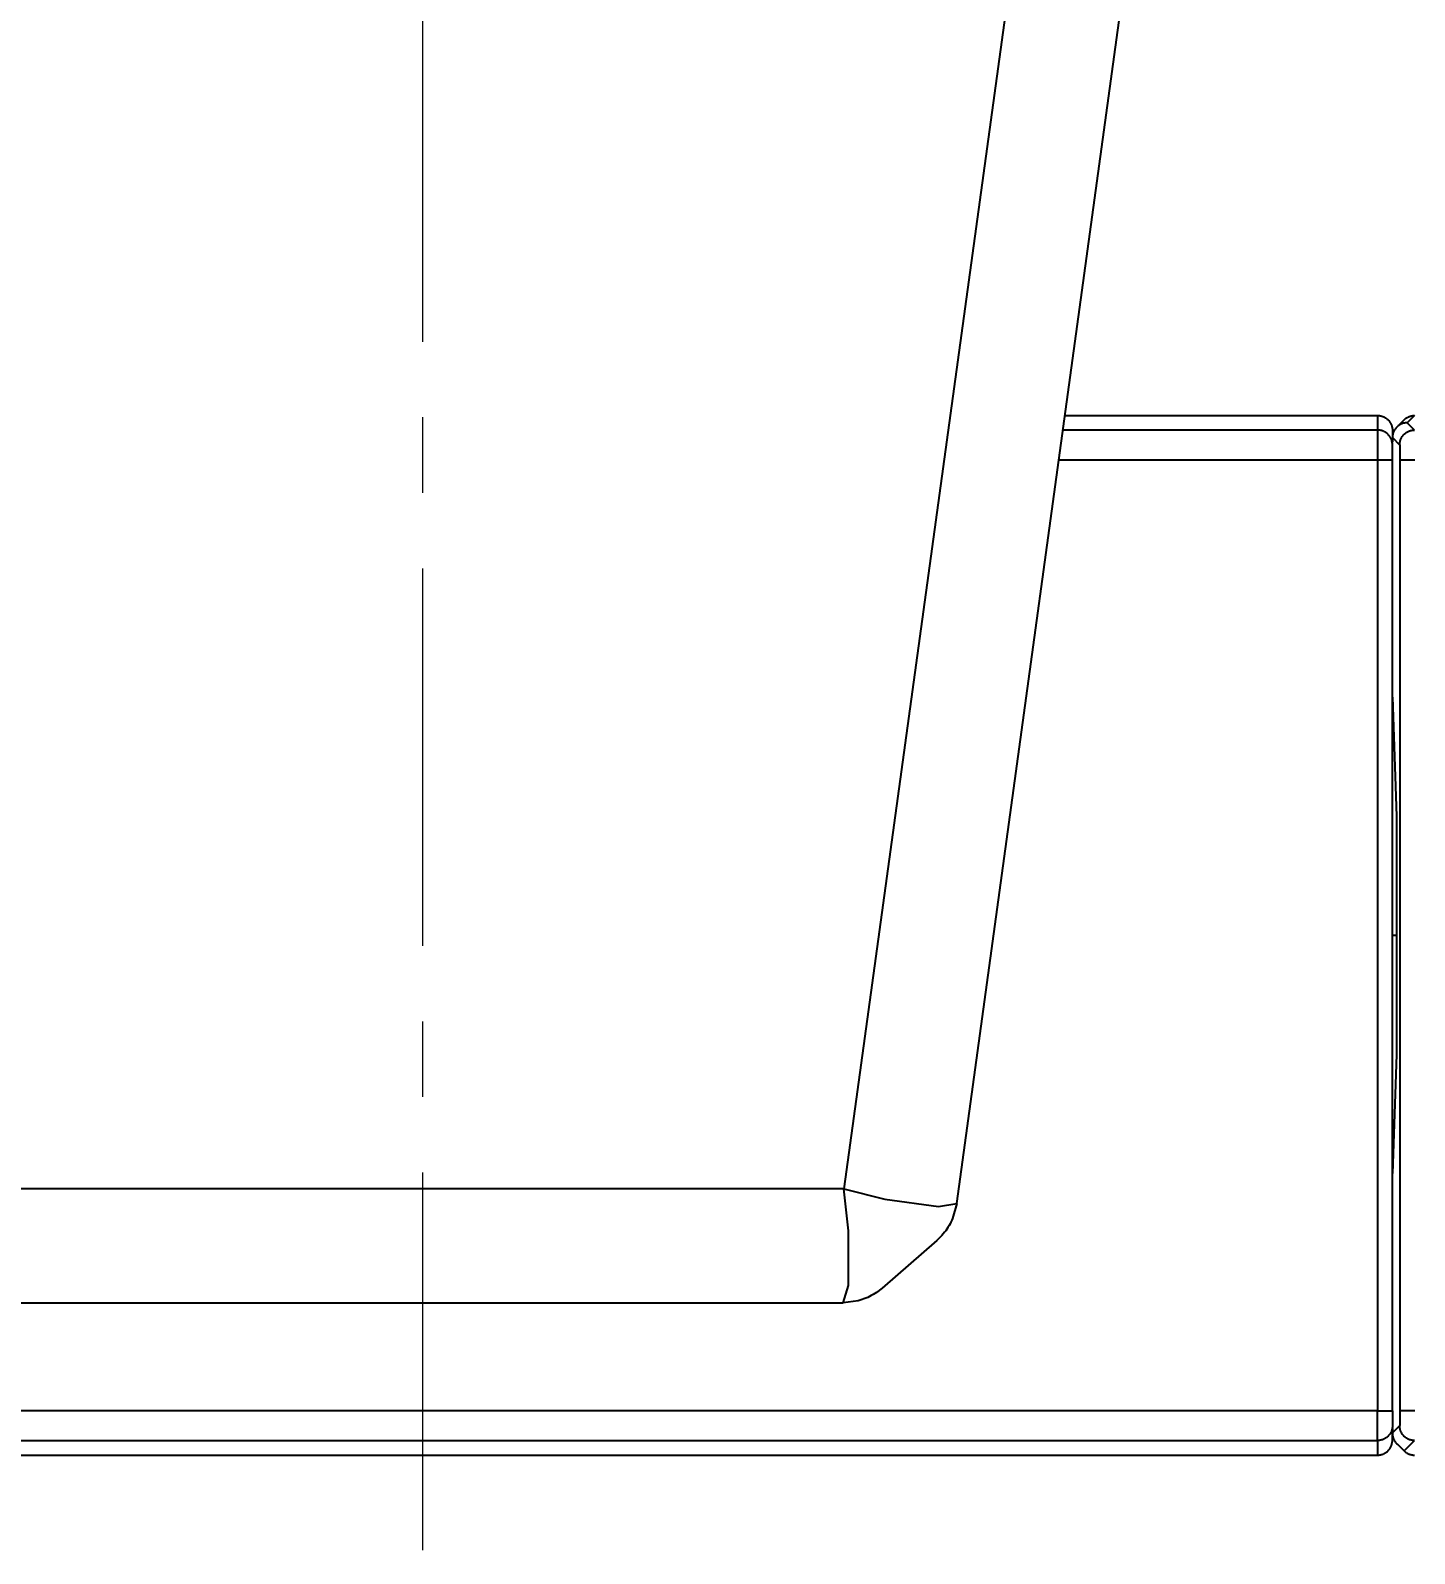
# Model space of a CAD drawing. Header units: millimetres. Extents: x 5343 to 5937, y -2661 to -1821.
# Drawn here: x 5539.9 to 5563.18, y -2048.73 to -2023.12 of the extents above; entities that cross this region are included whole.
import ezdxf

# ---------------------------------------------------------------- set-up
doc = ezdxf.new("R2010")
doc.units = ezdxf.units.MM
doc.header["$LTSCALE"] = 0.1
doc.linetypes.add('CENTERX2', pattern=[101.6, 63.5, -12.7, 12.7, -12.7])
doc.layers.get('0').update_dxf_attribs({"lineweight": 15})
doc.styles.get("Standard").update_dxf_attribs({"font": 'arial.ttf'})
doc.dimstyles.new('ISO-25', dxfattribs={"dimtxt": 2.5, "dimasz": 2.5, "dimexe": 1.25, "dimexo": 0.625, "dimtad": 1, "dimlfac": 5, "dimtxsty": 'Standard', "dimcen": 2.5, "dimadec": 0, "dimazin": 0, "dimtfac": 1, "dimtmove": 0, "dimatfit": 3, "dimfxl": 0, "dimarcsym": 0})

# ---------------------------------------------------------------- blocks, each defined once
blk = doc.blocks.new('*D63')
at = {"color": 3, "lineweight": -2}
for p, q in [((5559.993, -2014.54), (5642.815, -2014.54)), ((5641.565, -2021.54), (5641.565, -2076.013)), ((5574.851, -2083.013), (5642.815, -2083.013))]:
    blk.add_line(p, q, dxfattribs=at)
at = {"color": 3}
for points in [[(5640.398, -2021.54), (5642.731, -2021.54), (5641.565, -2014.54)], [(5640.398, -2076.013), (5642.731, -2076.013), (5641.565, -2083.013)]]:
    blk.add_solid(points, dxfattribs=at)
at = {"layer": 'Defpoints', "color": 0}
for p in [(5559.368, -2014.54), (5574.226, -2083.013), (5641.565, -2083.013)]:
    blk.add_point(p, dxfattribs=at)
at = {"color": 3, "insert": (5636.733, -2048.776), "char_height": 7, "attachment_point": 5, "rotation": 90}
blk.add_mtext('136,9', dxfattribs=at)
blk = doc.blocks.new('*D67')
at = {"color": 3, "lineweight": -2}
for p, q in [((5559.993, -2014.54), (5611.15, -2014.54)), ((5609.9, -2021.54), (5609.9, -2040.077)), ((5582.922, -2047.077), (5611.15, -2047.077))]:
    blk.add_line(p, q, dxfattribs=at)
at = {"color": 3}
for points in [[(5608.733, -2021.54), (5611.066, -2021.54), (5609.9, -2014.54)], [(5608.733, -2040.077), (5611.066, -2040.077), (5609.9, -2047.077)]]:
    blk.add_solid(points, dxfattribs=at)
at = {"layer": 'Defpoints', "color": 0}
for p in [(5559.368, -2014.54), (5582.297, -2047.077), (5609.9, -2047.077)]:
    blk.add_point(p, dxfattribs=at)
at = {"color": 3, "insert": (5605.068, -2030.808), "char_height": 7, "attachment_point": 5, "rotation": 90}
blk.add_mtext('65,1', dxfattribs=at)

msp = doc.modelspace()

# ---------------------------------------------------------------- linework, layer by layer
at = {"color": 1, "linetype": 'CENTERX2'}
msp.add_line((5546.497, -2099.475), (5546.497, -1997.444), dxfattribs=at)
at = {"color": 7, "linetype": 'Continuous', "lineweight": 25}
for p, q in [((5557.436, -2014.54), (5553.578, -2042.601)), ((5555.476, -2042.848), (5559.368, -2014.54)), ((5557.298, -2029.595), (5562.556, -2029.595)), ((5562.556, -2029.595), (5562.565, -2029.595)), ((5562.556, -2029.595), (5562.556, -2029.839)), ((5562.565, -2029.595), (5562.573, -2029.595)), ((5562.573, -2029.595), (5562.582, -2029.596)), ((5562.582, -2029.596), (5562.59, -2029.597)), ((5562.59, -2029.597), (5562.599, -2029.598)), ((5562.599, -2029.598), (5562.607, -2029.6)), ((5562.607, -2029.6), (5562.615, -2029.602)), ((5562.615, -2029.602), (5562.624, -2029.604)), ((5562.624, -2029.604), (5562.632, -2029.606)), ((5562.632, -2029.606), (5562.64, -2029.609)), ((5562.64, -2029.609), (5562.648, -2029.612)), ((5562.648, -2029.612), (5562.656, -2029.615)), ((5562.656, -2029.615), (5562.663, -2029.619)), ((5562.663, -2029.619), (5562.671, -2029.623)), ((5563.178, -2029.595), (5563.056, -2029.717)), ((5563.056, -2029.627), (5563.063, -2029.623)), ((5563.063, -2029.623), (5563.071, -2029.619)), ((5563.071, -2029.619), (5563.079, -2029.615)), ((5563.079, -2029.615), (5563.087, -2029.612)), ((5563.087, -2029.612), (5563.095, -2029.609)), ((5563.095, -2029.609), (5563.103, -2029.606)), ((5563.103, -2029.606), (5563.111, -2029.604)), ((5563.111, -2029.604), (5563.119, -2029.602)), ((5563.119, -2029.602), (5563.128, -2029.6)), ((5563.128, -2029.6), (5563.136, -2029.598)), ((5563.136, -2029.598), (5563.144, -2029.597)), ((5563.144, -2029.597), (5563.153, -2029.596)), ((5563.153, -2029.596), (5563.161, -2029.595)), ((5563.161, -2029.595), (5563.17, -2029.595)), ((5563.17, -2029.595), (5563.178, -2029.595)), ((5562.556, -2029.839), (5557.265, -2029.839)), ((5562.565, -2029.839), (5562.556, -2029.839)), ((5562.556, -2029.839), (5562.556, -2030.339)), ((5562.574, -2029.84), (5562.565, -2029.839)), ((5562.582, -2029.841), (5562.574, -2029.84)), ((5562.591, -2029.842), (5562.582, -2029.841)), ((5562.599, -2029.843), (5562.591, -2029.842)), ((5562.608, -2029.845), (5562.599, -2029.843)), ((5562.617, -2029.847), (5562.608, -2029.845)), ((5562.625, -2029.849), (5562.617, -2029.847)), ((5562.633, -2029.851), (5562.625, -2029.849)), ((5562.642, -2029.854), (5562.633, -2029.851)), ((5562.65, -2029.857), (5562.642, -2029.854)), ((5562.658, -2029.861), (5562.65, -2029.857)), ((5562.666, -2029.864), (5562.658, -2029.861)), ((5562.673, -2029.868), (5562.666, -2029.864)), ((5562.671, -2029.623), (5562.679, -2029.627)), ((5562.681, -2029.873), (5562.673, -2029.868)), ((5562.679, -2029.627), (5562.686, -2029.631)), ((5562.689, -2029.877), (5562.681, -2029.873)), ((5562.686, -2029.631), (5562.693, -2029.636)), ((5562.696, -2029.882), (5562.689, -2029.877)), ((5562.693, -2029.636), (5562.7, -2029.641)), ((5562.7, -2029.641), (5562.707, -2029.646)), ((5562.707, -2029.646), (5562.714, -2029.651)), ((5562.714, -2029.651), (5562.72, -2029.656)), ((5562.72, -2029.656), (5562.727, -2029.662)), ((5562.727, -2029.662), (5562.733, -2029.668)), ((5562.733, -2029.668), (5562.739, -2029.674)), ((5562.739, -2029.674), (5562.745, -2029.68)), ((5562.745, -2029.68), (5562.75, -2029.687)), ((5562.75, -2029.687), (5562.755, -2029.694)), ((5562.755, -2029.694), (5562.76, -2029.701)), ((5562.76, -2029.701), (5562.765, -2029.708)), ((5562.765, -2029.708), (5562.77, -2029.715)), ((5562.77, -2029.715), (5562.774, -2029.722)), ((5562.774, -2029.722), (5562.778, -2029.73)), ((5562.778, -2029.73), (5562.782, -2029.737)), ((5562.782, -2029.737), (5562.785, -2029.745)), ((5562.785, -2029.745), (5562.789, -2029.753)), ((5562.789, -2029.753), (5562.792, -2029.761)), ((5562.792, -2029.761), (5562.794, -2029.769)), ((5562.794, -2029.769), (5562.797, -2029.777)), ((5562.797, -2029.777), (5562.799, -2029.786)), ((5562.799, -2029.786), (5562.801, -2029.794)), ((5562.801, -2029.794), (5562.802, -2029.802)), ((5562.802, -2029.802), (5562.804, -2029.811)), ((5562.804, -2029.811), (5562.805, -2029.819)), ((5562.805, -2029.819), (5562.806, -2029.828)), ((5562.806, -2029.828), (5562.806, -2029.836)), ((5562.806, -2029.836), (5562.806, -2029.845)), ((5562.806, -2029.845), (5562.806, -2029.927)), ((5562.824, -2029.875), (5562.821, -2029.883)), ((5562.827, -2029.867), (5562.824, -2029.875)), ((5562.83, -2029.86), (5562.827, -2029.867)), ((5562.834, -2029.852), (5562.83, -2029.86)), ((5562.838, -2029.844), (5562.834, -2029.852)), ((5562.842, -2029.837), (5562.838, -2029.844)), ((5562.847, -2029.83), (5562.842, -2029.837)), ((5562.852, -2029.823), (5562.847, -2029.83)), ((5562.857, -2029.816), (5562.852, -2029.823)), ((5562.862, -2029.809), (5562.857, -2029.816)), ((5562.868, -2029.803), (5562.862, -2029.809)), ((5562.873, -2029.796), (5562.868, -2029.803)), ((5562.879, -2029.79), (5562.873, -2029.796)), ((5562.885, -2029.784), (5562.879, -2029.79)), ((5562.892, -2029.778), (5562.885, -2029.784)), ((5562.898, -2029.773), (5562.892, -2029.778)), ((5562.896, -2029.774), (5563.002, -2029.668)), ((5562.905, -2029.768), (5562.898, -2029.773)), ((5562.912, -2029.763), (5562.905, -2029.768)), ((5562.919, -2029.758), (5562.912, -2029.763)), ((5562.926, -2029.753), (5562.919, -2029.758)), ((5562.934, -2029.749), (5562.926, -2029.753)), ((5562.941, -2029.745), (5562.934, -2029.749)), ((5562.949, -2029.741), (5562.941, -2029.745)), ((5562.957, -2029.738), (5562.949, -2029.741)), ((5562.964, -2029.734), (5562.957, -2029.738)), ((5562.972, -2029.731), (5562.964, -2029.734)), ((5562.98, -2029.729), (5562.972, -2029.731)), ((5562.989, -2029.726), (5562.98, -2029.729)), ((5562.997, -2029.724), (5562.989, -2029.726)), ((5563.005, -2029.722), (5562.997, -2029.724)), ((5563.002, -2029.668), (5563.008, -2029.662)), ((5563.014, -2029.721), (5563.005, -2029.722)), ((5563.008, -2029.662), (5563.014, -2029.656)), ((5563.014, -2029.656), (5563.021, -2029.651)), ((5563.022, -2029.719), (5563.014, -2029.721)), ((5563.021, -2029.651), (5563.027, -2029.645)), ((5563.031, -2029.718), (5563.022, -2029.719)), ((5563.027, -2029.645), (5563.034, -2029.64)), ((5563.039, -2029.717), (5563.031, -2029.718)), ((5563.034, -2029.64), (5563.041, -2029.636)), ((5563.048, -2029.717), (5563.039, -2029.717)), ((5563.039, -2029.882), (5563.046, -2029.877)), ((5563.041, -2029.636), (5563.048, -2029.631)), ((5563.046, -2029.877), (5563.053, -2029.873)), ((5563.048, -2029.631), (5563.056, -2029.627)), ((5563.056, -2029.717), (5563.048, -2029.717)), ((5563.053, -2029.873), (5563.061, -2029.868)), ((5563.178, -2029.839), (5563.056, -2029.717)), ((5563.061, -2029.868), (5563.069, -2029.864)), ((5563.069, -2029.864), (5563.077, -2029.861)), ((5563.077, -2029.861), (5563.085, -2029.857)), ((5563.085, -2029.857), (5563.093, -2029.854)), ((5563.093, -2029.854), (5563.101, -2029.851)), ((5563.101, -2029.851), (5563.11, -2029.849)), ((5563.11, -2029.849), (5563.118, -2029.847)), ((5563.118, -2029.847), (5563.126, -2029.845)), ((5563.126, -2029.845), (5563.135, -2029.843)), ((5563.135, -2029.843), (5563.144, -2029.842)), ((5563.144, -2029.842), (5563.152, -2029.841)), ((5563.152, -2029.841), (5563.161, -2029.84)), ((5563.161, -2029.84), (5563.17, -2029.839)), ((5563.17, -2029.839), (5563.178, -2029.839)), ((5562.703, -2029.887), (5562.696, -2029.882)), ((5562.71, -2029.892), (5562.703, -2029.887)), ((5562.717, -2029.898), (5562.71, -2029.892)), ((5562.723, -2029.903), (5562.717, -2029.898)), ((5562.73, -2029.909), (5562.723, -2029.903)), ((5562.736, -2029.915), (5562.73, -2029.909)), ((5562.742, -2029.922), (5562.736, -2029.915)), ((5562.748, -2029.928), (5562.742, -2029.922)), ((5562.753, -2029.935), (5562.748, -2029.928)), ((5562.758, -2029.942), (5562.753, -2029.935)), ((5562.763, -2029.949), (5562.758, -2029.942)), ((5562.768, -2029.957), (5562.763, -2029.949)), ((5562.773, -2029.964), (5562.768, -2029.957)), ((5562.777, -2029.972), (5562.773, -2029.964)), ((5562.781, -2029.979), (5562.777, -2029.972)), ((5562.784, -2029.987), (5562.781, -2029.979)), ((5562.788, -2029.995), (5562.784, -2029.987)), ((5562.791, -2030.004), (5562.788, -2029.995)), ((5562.794, -2030.012), (5562.791, -2030.004)), ((5562.796, -2030.02), (5562.794, -2030.012)), ((5562.799, -2030.029), (5562.796, -2030.02)), ((5562.801, -2030.037), (5562.799, -2030.029)), ((5562.802, -2030.046), (5562.801, -2030.037)), ((5562.804, -2030.054), (5562.802, -2030.046)), ((5562.805, -2030.063), (5562.804, -2030.054)), ((5562.805, -2030.072), (5562.805, -2030.063)), ((5562.806, -2030.08), (5562.805, -2030.072)), ((5562.807, -2029.95), (5562.806, -2029.958)), ((5562.806, -2029.958), (5562.806, -2029.967)), ((5562.806, -2029.967), (5562.806, -2030.044)), ((5562.806, -2029.967), (5562.928, -2030.089)), ((5562.806, -2030.089), (5562.806, -2030.08)), ((5562.806, -2030.339), (5562.806, -2030.089)), ((5562.808, -2029.933), (5562.807, -2029.941)), ((5562.807, -2029.941), (5562.807, -2029.95)), ((5562.81, -2029.924), (5562.808, -2029.933)), ((5562.811, -2029.916), (5562.81, -2029.924)), ((5562.813, -2029.908), (5562.811, -2029.916)), ((5562.815, -2029.899), (5562.813, -2029.908)), ((5562.818, -2029.891), (5562.815, -2029.899)), ((5562.821, -2029.883), (5562.818, -2029.891)), ((5562.928, -2030.089), (5562.929, -2030.08)), ((5562.929, -2030.072), (5562.93, -2030.063)), ((5562.929, -2030.08), (5562.929, -2030.072)), ((5562.929, -2030.09), (5562.933, -2030.339)), ((5562.93, -2030.063), (5562.931, -2030.054)), ((5562.931, -2030.054), (5562.932, -2030.046)), ((5562.932, -2030.046), (5562.934, -2030.037)), ((5562.934, -2030.037), (5562.936, -2030.029)), ((5562.936, -2030.029), (5562.938, -2030.02)), ((5562.938, -2030.02), (5562.941, -2030.012)), ((5562.941, -2030.012), (5562.944, -2030.004)), ((5562.944, -2030.004), (5562.947, -2029.995)), ((5562.947, -2029.995), (5562.95, -2029.987)), ((5562.95, -2029.987), (5562.954, -2029.98)), ((5562.954, -2029.98), (5562.958, -2029.972)), ((5562.958, -2029.972), (5562.962, -2029.964)), ((5562.962, -2029.964), (5562.966, -2029.957)), ((5562.966, -2029.957), (5562.971, -2029.949)), ((5562.971, -2029.949), (5562.976, -2029.942)), ((5562.976, -2029.942), (5562.981, -2029.935)), ((5562.981, -2029.935), (5562.987, -2029.928)), ((5562.987, -2029.928), (5562.993, -2029.922)), ((5562.993, -2029.922), (5562.999, -2029.915)), ((5562.999, -2029.915), (5563.005, -2029.909)), ((5563.005, -2029.909), (5563.011, -2029.903)), ((5563.011, -2029.903), (5563.018, -2029.898)), ((5563.018, -2029.898), (5563.025, -2029.892)), ((5563.025, -2029.892), (5563.032, -2029.887)), ((5563.032, -2029.887), (5563.039, -2029.882)), ((5557.196, -2030.339), (5562.556, -2030.339)), ((5562.556, -2030.339), (5562.806, -2030.339)), ((5562.556, -2030.339), (5562.556, -2046.333)), ((5562.806, -2046.333), (5562.806, -2030.339)), ((5562.933, -2030.339), (5562.933, -2046.333)), ((5562.933, -2030.339), (5563.183, -2030.339)), ((5562.81, -2034.332), (5562.874, -2036.334)), ((5562.874, -2036.334), (5562.876, -2038.336)), ((5562.806, -2038.336), (5562.876, -2038.336)), ((5562.876, -2038.336), (5562.874, -2040.338)), ((5562.874, -2040.338), (5562.81, -2042.339)), ((5553.578, -2042.601), (5539.416, -2042.601)), ((5553.655, -2043.308), (5553.578, -2042.601)), ((5553.578, -2042.601), (5554.267, -2042.774)), ((5554.267, -2042.774), (5555.173, -2042.899)), ((5555.173, -2042.899), (5555.476, -2042.848)), ((5555.476, -2042.848), (5555.408, -2043.096)), ((5555.364, -2043.189), (5555.347, -2043.218)), ((5555.38, -2043.158), (5555.364, -2043.189)), ((5555.395, -2043.128), (5555.38, -2043.158)), ((5555.408, -2043.096), (5555.395, -2043.128)), ((5553.655, -2044.223), (5553.655, -2043.308)), ((5555.226, -2043.383), (5555.142, -2043.466)), ((5555.249, -2043.358), (5555.226, -2043.383)), ((5555.27, -2043.331), (5555.249, -2043.358)), ((5555.291, -2043.304), (5555.27, -2043.331)), ((5555.311, -2043.276), (5555.291, -2043.304)), ((5555.33, -2043.248), (5555.311, -2043.276)), ((5555.347, -2043.218), (5555.33, -2043.248)), ((5555.142, -2043.466), (5554.221, -2044.269)), ((5553.564, -2044.515), (5553.655, -2044.223)), ((5553.851, -2044.473), (5553.818, -2044.482)), ((5553.884, -2044.463), (5553.851, -2044.473)), ((5553.916, -2044.451), (5553.884, -2044.463)), ((5553.948, -2044.439), (5553.916, -2044.451)), ((5553.979, -2044.425), (5553.948, -2044.439)), ((5554.01, -2044.41), (5553.979, -2044.425)), ((5554.04, -2044.395), (5554.01, -2044.41)), ((5554.07, -2044.378), (5554.04, -2044.395)), ((5554.099, -2044.36), (5554.07, -2044.378)), ((5554.128, -2044.341), (5554.099, -2044.36)), ((5554.221, -2044.269), (5554.128, -2044.341)), ((5539.429, -2044.515), (5553.564, -2044.515)), ((5553.818, -2044.482), (5553.564, -2044.515)), ((5562.556, -2046.333), (5531.306, -2046.333)), ((5562.556, -2046.833), (5562.556, -2046.333)), ((5562.556, -2046.333), (5562.806, -2046.333)), ((5562.806, -2046.333), (5562.806, -2046.583)), ((5562.933, -2046.333), (5562.929, -2046.579)), ((5563.183, -2046.333), (5562.933, -2046.333)), ((5562.71, -2046.78), (5562.703, -2046.785)), ((5562.717, -2046.774), (5562.71, -2046.78)), ((5562.723, -2046.768), (5562.717, -2046.774)), ((5562.73, -2046.763), (5562.723, -2046.768)), ((5562.736, -2046.756), (5562.73, -2046.763)), ((5562.742, -2046.75), (5562.736, -2046.756)), ((5562.748, -2046.743), (5562.742, -2046.75)), ((5562.753, -2046.737), (5562.748, -2046.743)), ((5562.758, -2046.73), (5562.753, -2046.737)), ((5562.763, -2046.723), (5562.758, -2046.73)), ((5562.768, -2046.715), (5562.763, -2046.723)), ((5562.773, -2046.708), (5562.768, -2046.715)), ((5562.777, -2046.7), (5562.773, -2046.708)), ((5562.781, -2046.692), (5562.777, -2046.7)), ((5562.784, -2046.684), (5562.781, -2046.692)), ((5562.788, -2046.676), (5562.784, -2046.684)), ((5562.791, -2046.668), (5562.788, -2046.676)), ((5562.794, -2046.66), (5562.791, -2046.668)), ((5562.796, -2046.652), (5562.794, -2046.66)), ((5562.799, -2046.643), (5562.796, -2046.652)), ((5562.801, -2046.635), (5562.799, -2046.643)), ((5562.802, -2046.626), (5562.801, -2046.635)), ((5562.804, -2046.618), (5562.802, -2046.626)), ((5562.805, -2046.609), (5562.804, -2046.618)), ((5562.806, -2046.591), (5562.805, -2046.6)), ((5562.805, -2046.6), (5562.805, -2046.609)), ((5562.928, -2046.583), (5562.806, -2046.705)), ((5562.806, -2046.583), (5562.806, -2046.591)), ((5562.806, -2046.745), (5562.806, -2046.628)), ((5562.806, -2046.628), (5562.806, -2046.705)), ((5562.806, -2046.705), (5562.806, -2046.713)), ((5562.806, -2046.713), (5562.806, -2046.721)), ((5562.806, -2046.721), (5562.807, -2046.729)), ((5562.806, -2046.825), (5562.806, -2046.745)), ((5562.807, -2046.729), (5562.807, -2046.738)), ((5562.807, -2046.738), (5562.808, -2046.746)), ((5562.808, -2046.746), (5562.809, -2046.754)), ((5562.809, -2046.754), (5562.811, -2046.762)), ((5562.811, -2046.762), (5562.813, -2046.77)), ((5562.813, -2046.77), (5562.815, -2046.778)), ((5562.815, -2046.778), (5562.817, -2046.785)), ((5562.929, -2046.579), (5562.928, -2046.583)), ((5562.929, -2046.592), (5562.928, -2046.583)), ((5562.929, -2046.6), (5562.929, -2046.592)), ((5562.93, -2046.609), (5562.929, -2046.6)), ((5562.931, -2046.618), (5562.93, -2046.609)), ((5562.932, -2046.626), (5562.931, -2046.618)), ((5562.934, -2046.635), (5562.932, -2046.626)), ((5562.936, -2046.643), (5562.934, -2046.635)), ((5562.938, -2046.652), (5562.936, -2046.643)), ((5562.941, -2046.66), (5562.938, -2046.652)), ((5562.944, -2046.668), (5562.941, -2046.66)), ((5562.947, -2046.676), (5562.944, -2046.668)), ((5562.95, -2046.684), (5562.947, -2046.676)), ((5562.954, -2046.692), (5562.95, -2046.684)), ((5562.958, -2046.7), (5562.954, -2046.692)), ((5562.962, -2046.708), (5562.958, -2046.7)), ((5562.966, -2046.715), (5562.962, -2046.708)), ((5562.971, -2046.723), (5562.966, -2046.715)), ((5562.976, -2046.73), (5562.971, -2046.723)), ((5562.981, -2046.737), (5562.976, -2046.73)), ((5562.987, -2046.743), (5562.981, -2046.737)), ((5562.993, -2046.75), (5562.987, -2046.743)), ((5562.999, -2046.756), (5562.993, -2046.75)), ((5563.005, -2046.763), (5562.999, -2046.756)), ((5563.011, -2046.768), (5563.005, -2046.763)), ((5563.018, -2046.774), (5563.011, -2046.768)), ((5563.025, -2046.78), (5563.018, -2046.774)), ((5563.032, -2046.785), (5563.025, -2046.78)), ((5531.306, -2046.833), (5562.556, -2046.833)), ((5562.565, -2046.833), (5562.556, -2046.833)), ((5562.556, -2046.833), (5562.556, -2047.077)), ((5562.574, -2046.832), (5562.565, -2046.833)), ((5562.582, -2046.831), (5562.574, -2046.832)), ((5562.591, -2046.83), (5562.582, -2046.831)), ((5562.599, -2046.829), (5562.591, -2046.83)), ((5562.608, -2046.827), (5562.599, -2046.829)), ((5562.617, -2046.825), (5562.608, -2046.827)), ((5562.625, -2046.823), (5562.617, -2046.825)), ((5562.633, -2046.82), (5562.625, -2046.823)), ((5562.642, -2046.818), (5562.633, -2046.82)), ((5562.65, -2046.814), (5562.642, -2046.818)), ((5562.658, -2046.811), (5562.65, -2046.814)), ((5562.666, -2046.807), (5562.658, -2046.811)), ((5562.673, -2046.803), (5562.666, -2046.807)), ((5562.681, -2046.799), (5562.673, -2046.803)), ((5562.689, -2046.795), (5562.681, -2046.799)), ((5562.686, -2047.04), (5562.694, -2047.036)), ((5562.696, -2046.79), (5562.689, -2046.795)), ((5562.694, -2047.036), (5562.701, -2047.031)), ((5562.703, -2046.785), (5562.696, -2046.79)), ((5562.701, -2047.031), (5562.708, -2047.026)), ((5562.708, -2047.026), (5562.714, -2047.021)), ((5562.714, -2047.021), (5562.721, -2047.015)), ((5562.721, -2047.015), (5562.727, -2047.009)), ((5562.727, -2047.009), (5562.733, -2047.003)), ((5562.733, -2047.003), (5562.739, -2046.997)), ((5562.739, -2046.997), (5562.745, -2046.991)), ((5562.745, -2046.991), (5562.751, -2046.984)), ((5562.751, -2046.984), (5562.756, -2046.977)), ((5562.756, -2046.977), (5562.761, -2046.97)), ((5562.761, -2046.97), (5562.766, -2046.963)), ((5562.766, -2046.963), (5562.77, -2046.956)), ((5562.77, -2046.956), (5562.775, -2046.949)), ((5562.775, -2046.949), (5562.779, -2046.941)), ((5562.779, -2046.941), (5562.782, -2046.933)), ((5562.782, -2046.933), (5562.786, -2046.926)), ((5562.786, -2046.926), (5562.789, -2046.918)), ((5562.789, -2046.918), (5562.792, -2046.91)), ((5562.792, -2046.91), (5562.795, -2046.901)), ((5562.795, -2046.901), (5562.797, -2046.893)), ((5562.797, -2046.893), (5562.799, -2046.885)), ((5562.799, -2046.885), (5562.801, -2046.877)), ((5562.801, -2046.877), (5562.803, -2046.868)), ((5562.803, -2046.868), (5562.804, -2046.86)), ((5562.804, -2046.86), (5562.805, -2046.851)), ((5562.805, -2046.851), (5562.806, -2046.843)), ((5562.806, -2046.834), (5562.806, -2046.825)), ((5562.806, -2046.843), (5562.806, -2046.834)), ((5562.817, -2046.785), (5562.82, -2046.793)), ((5562.82, -2046.793), (5562.823, -2046.801)), ((5562.823, -2046.801), (5562.826, -2046.808)), ((5562.826, -2046.808), (5562.829, -2046.816)), ((5562.829, -2046.816), (5562.833, -2046.823)), ((5562.833, -2046.823), (5562.837, -2046.83)), ((5562.837, -2046.83), (5562.841, -2046.837)), ((5562.841, -2046.837), (5562.846, -2046.844)), ((5562.846, -2046.844), (5562.85, -2046.851)), ((5562.85, -2046.851), (5562.855, -2046.857)), ((5562.855, -2046.857), (5562.86, -2046.864)), ((5562.86, -2046.864), (5562.866, -2046.87)), ((5562.866, -2046.87), (5562.871, -2046.876)), ((5562.871, -2046.876), (5562.877, -2046.882)), ((5562.877, -2046.882), (5562.883, -2046.887)), ((5562.883, -2046.887), (5562.889, -2046.893)), ((5562.889, -2046.893), (5562.896, -2046.898)), ((5562.896, -2046.898), (5563.002, -2047.004)), ((5563.002, -2047.004), (5563.008, -2047.01)), ((5563.004, -2047.007), (5563.178, -2046.833)), ((5563.008, -2047.01), (5563.014, -2047.016)), ((5563.014, -2047.016), (5563.021, -2047.021)), ((5563.021, -2047.021), (5563.027, -2047.026)), ((5563.027, -2047.026), (5563.034, -2047.032)), ((5563.039, -2046.79), (5563.032, -2046.785)), ((5563.034, -2047.032), (5563.041, -2047.036)), ((5563.046, -2046.795), (5563.039, -2046.79)), ((5563.041, -2047.036), (5563.049, -2047.041)), ((5563.053, -2046.799), (5563.046, -2046.795)), ((5563.061, -2046.803), (5563.053, -2046.799)), ((5563.069, -2046.807), (5563.061, -2046.803)), ((5563.077, -2046.811), (5563.069, -2046.807)), ((5563.085, -2046.814), (5563.077, -2046.811)), ((5563.093, -2046.818), (5563.085, -2046.814)), ((5563.101, -2046.82), (5563.093, -2046.818)), ((5563.11, -2046.823), (5563.101, -2046.82)), ((5563.118, -2046.825), (5563.11, -2046.823)), ((5563.126, -2046.827), (5563.118, -2046.825)), ((5563.135, -2046.829), (5563.126, -2046.827)), ((5563.144, -2046.83), (5563.135, -2046.829)), ((5563.152, -2046.831), (5563.144, -2046.83)), ((5563.161, -2046.832), (5563.152, -2046.831)), ((5563.17, -2046.833), (5563.161, -2046.832)), ((5563.178, -2046.833), (5563.17, -2046.833)), ((5531.306, -2047.077), (5562.556, -2047.077)), ((5562.556, -2047.077), (5562.565, -2047.077)), ((5562.565, -2047.077), (5562.573, -2047.076)), ((5562.573, -2047.076), (5562.582, -2047.076)), ((5562.582, -2047.076), (5562.59, -2047.075)), ((5562.59, -2047.075), (5562.599, -2047.073)), ((5562.599, -2047.073), (5562.607, -2047.072)), ((5562.607, -2047.072), (5562.616, -2047.07)), ((5562.616, -2047.07), (5562.624, -2047.068)), ((5562.624, -2047.068), (5562.632, -2047.065)), ((5562.632, -2047.065), (5562.64, -2047.062)), ((5562.64, -2047.062), (5562.648, -2047.059)), ((5562.648, -2047.059), (5562.656, -2047.056)), ((5562.656, -2047.056), (5562.664, -2047.053)), ((5562.664, -2047.053), (5562.672, -2047.049)), ((5562.672, -2047.049), (5562.679, -2047.045)), ((5562.679, -2047.045), (5562.686, -2047.04)), ((5563.049, -2047.041), (5563.056, -2047.045)), ((5563.056, -2047.045), (5563.063, -2047.049)), ((5563.063, -2047.049), (5563.071, -2047.053)), ((5563.071, -2047.053), (5563.079, -2047.057)), ((5563.079, -2047.057), (5563.087, -2047.06)), ((5563.087, -2047.06), (5563.095, -2047.063)), ((5563.095, -2047.063), (5563.103, -2047.065)), ((5563.103, -2047.065), (5563.111, -2047.068)), ((5563.111, -2047.068), (5563.119, -2047.07)), ((5563.119, -2047.07), (5563.128, -2047.072)), ((5563.128, -2047.072), (5563.136, -2047.074)), ((5563.136, -2047.074), (5563.144, -2047.075)), ((5563.144, -2047.075), (5563.153, -2047.076)), ((5563.153, -2047.076), (5563.161, -2047.077)), ((5563.161, -2047.077), (5563.17, -2047.077)), ((5563.17, -2047.077), (5563.179, -2047.077))]:
    msp.add_line(p, q, dxfattribs=at)

# ---------------------------------------------------------------- dimensions: what is measured, and where the dimension line sits
for base, p2, picture, middle in [((5641.565, -2083.013), (5574.226, -2083.013), '*D63', (5641.565, -2048.776)), ((5609.9, -2047.077), (5582.297, -2047.077), '*D67', (5609.9, -2030.808))]:
    dim = msp.add_linear_dim(base=base, p1=(5559.368, -2014.54), p2=p2, angle=90, dimstyle='ISO-25', override={"dimtxt": 7, "dimasz": 7, "dimdec": 1, "dimlfac": 2, "dimclrd": 3, "dimclre": 3, "dimclrt": 3, "dimadec": 1, "dimtdec": 1, "dimfxl": 1.25, "dimtfill": 1})
    dim.commit()
    dim.dimension.update_dxf_attribs({"geometry": picture, "text_midpoint": middle, "dimtype": 160})

doc.saveas('drawing.dxf')
